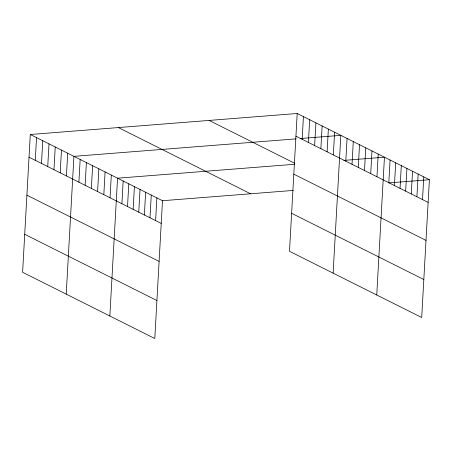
<?xml version="1.0" encoding="UTF-8"?>
<svg xmlns="http://www.w3.org/2000/svg" width="452" height="452" viewBox="0 0 452 452"><rect width="100%" height="100%" fill="white"/><g stroke="black" fill="none" stroke-linecap="round" stroke-linejoin="round"><path stroke-width="0.68" d="M30.301 134.498L22.6 272.29L154.799 338.508L162.5 200.716L30.301 134.498L297.201 113.492L429.4 179.71L421.699 317.502L289.5 251.284L297.201 113.492M35.267 160.319L36.539 137.623M41.499 163.443L42.77 140.741M47.731 166.562L49.002 143.866M53.963 169.686L55.234 146.985M60.195 172.805L61.466 150.109M66.427 175.93L67.698 153.228M66.224 294.139L73.93 156.352L296.1 138.866M78.891 182.173L80.162 159.471M85.123 185.292L86.394 162.596M91.355 188.416L92.626 165.714M97.587 191.535L98.858 168.839M103.819 194.659L105.09 171.958M110.051 197.778L111.322 175.082M109.847 315.993L117.554 178.201L294.376 164.285M121.904 203.716L123.17 181.015M127.52 206.53L128.792 183.828M133.137 209.344L134.408 186.642M138.758 212.157L140.024 189.461M144.374 214.971L145.646 192.275M149.996 217.785L151.262 195.089M155.612 220.599L156.884 197.903M302.168 139.312L303.439 116.616M308.4 142.436L309.671 119.735M314.632 145.555L315.903 122.859M320.863 148.68L322.135 125.978M327.095 151.804L328.367 129.102M333.327 154.923L334.599 132.221M333.124 273.138L340.831 135.346L300.23 138.538M345.791 161.166L347.063 138.465M352.023 164.291L353.294 141.589M358.255 167.409L359.526 144.708M364.487 170.534L365.758 147.832M370.719 173.653L371.99 150.951M376.951 176.777L378.222 154.075M376.748 294.986L384.454 157.194L343.853 160.392M388.805 182.71L390.07 160.008M394.421 185.523L395.692 162.827M400.037 188.337L401.308 165.641M405.659 191.151L406.924 168.455M411.275 193.97L412.546 171.268M416.897 196.784L418.162 174.082M422.513 199.598L423.784 176.896M162.5 200.716L293.28 190.422M388.805 182.907L429.4 179.71M295.936 136.193L428.129 202.411M209.129 120.424L294.506 163.189M293.811 174.173L426.01 240.391M291.625 213.304L423.818 279.522M118.379 127.566L250.577 193.784M29.035 157.2L161.228 223.418M26.911 195.179L159.11 261.397M24.724 234.311L156.917 300.529"/></g></svg>
